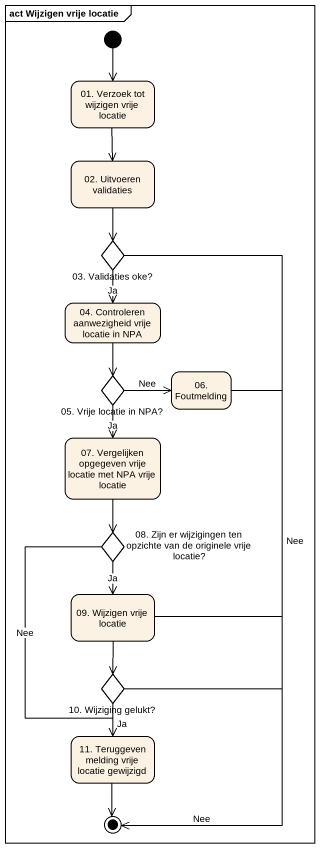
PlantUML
@startuml
mainframe act Wijzigen vrije locatie
hide empty description
state "01. Verzoek tot wijzigen vrije locatie" as s01_Verzoek_tot_wijzigen
state "02. Uitvoeren validaties" as s02_Uitvoeren_validaties
state "03. Validaties oke?" as c03_Validaties_oke <<choice>>
state "04. Controleren aanwezigheid vrije locatie in NPA" as s04_Controleren_aanwezigheid
state "05. Vrije locatie in NPA?" as c05_Vrije_locatie_in_NPA <<choice>>
state "06. Foutmelding" as s06_Foutmelding
state "07. Vergelijken opgegeven vrije locatie met NPA vrije locatie" as s07_Vergelijken_opgegeven
state "08. Zijn er wijzigingen ten opzichte van de originele vrije locatie?" as c08_Zijn_er_wijzigingen_ten <<choice>>
state "09. Wijzigen vrije locatie" as s09_Wijzigen_vrije_locatie
state "10. Wijziging gelukt?" as c10_Wijziging_gelukt <<choice>>
state "11. Teruggeven melding vrije locatie gewijzigd" as s11_Teruggeven_melding_vrije
[*] --> s01_Verzoek_tot_wijzigen
s01_Verzoek_tot_wijzigen --> s02_Uitvoeren_validaties
s02_Uitvoeren_validaties --> c03_Validaties_oke
c03_Validaties_oke --> s04_Controleren_aanwezigheid : Ja
s04_Controleren_aanwezigheid --> c05_Vrije_locatie_in_NPA
c05_Vrije_locatie_in_NPA -right-> s06_Foutmelding : Nee
c05_Vrije_locatie_in_NPA --> s07_Vergelijken_opgegeven : Ja
s07_Vergelijken_opgegeven --> c08_Zijn_er_wijzigingen_ten
c08_Zijn_er_wijzigingen_ten --> s09_Wijzigen_vrije_locatie : Ja
c08_Zijn_er_wijzigingen_ten --> s11_Teruggeven_melding_vrije : Nee
s09_Wijzigen_vrije_locatie --> c10_Wijziging_gelukt
c10_Wijziging_gelukt --> s11_Teruggeven_melding_vrije : Ja
c03_Validaties_oke --> [*] : Nee
s06_Foutmelding --> [*]
s09_Wijzigen_vrije_locatie --> [*]
c10_Wijziging_gelukt --> [*] : Nee
s11_Teruggeven_melding_vrije --> [*]
@enduml
